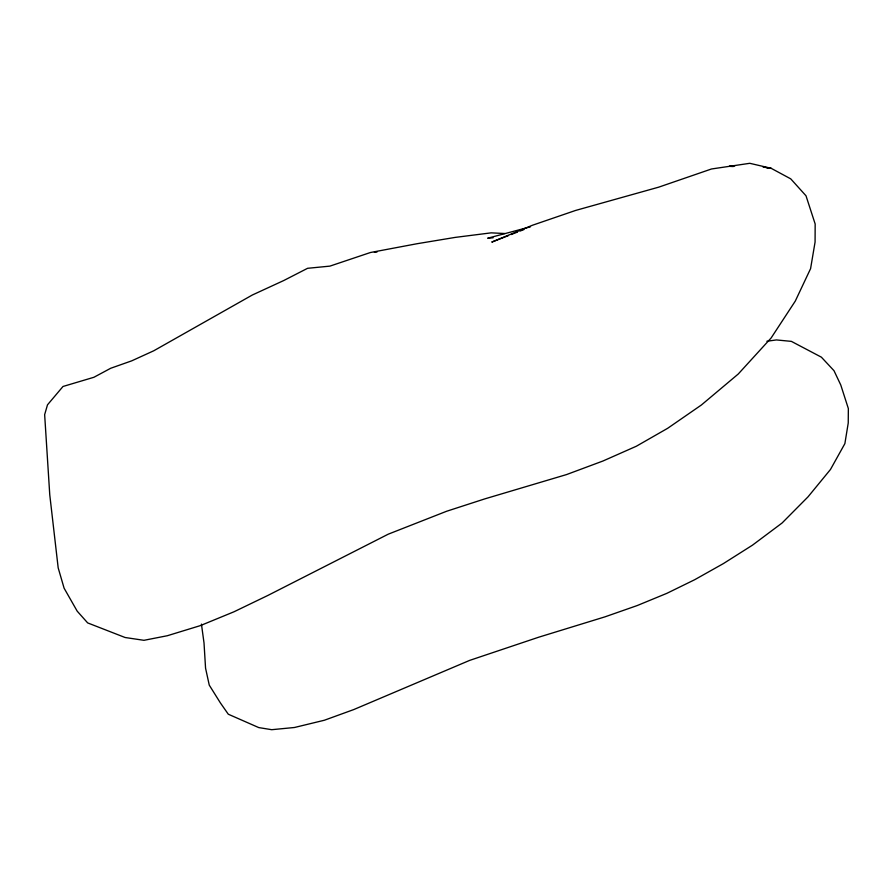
<?xml version="1.0" encoding="UTF-8"?>
<svg xmlns="http://www.w3.org/2000/svg" width="893" height="893" viewBox="0 0 893 893"><rect width="100%" height="100%" fill="white"/><g stroke="black" fill="none" stroke-linecap="round" stroke-linejoin="round"><path stroke-width="1.34" d="M508.508 235.562L491.786 242.081L532.418 225.259L575.594 210.447L658.744 187.15L711.509 168.978L749.785 163.307L771.094 168.275L790.74 178.857L805.999 195.779L815.164 223.987L815.075 242.059L810.587 268.637L795.283 301.097L771.15 337.956L738.232 374.033L701.418 404.976L667.674 428.294L636.352 446.232L602.954 461.011L566.542 474.574L484.687 498.919L446.612 511.265L388.232 534.181L267.855 595.452L233.944 611.805L200.333 625.625L167.337 635.727L143.952 640.314L125.098 637.502L87.67 622.912L77.2 611.169L64.106 588.197L58.179 567.848L49.762 494.8L44.65 414.631L47.496 404.83L63.001 386.479L93.91 377.281L110.721 368.262L131.729 360.839L153.763 350.782L252.339 295.003L283.74 280.536L307.594 268.302L329.897 266.125L370.461 252.507L417.009 243.733L455.162 237.404L491.161 232.85L504.835 233.519M511.086 234.558L517.527 232.057M520.094 231.053L523.957 229.557M530.42 226.822L487.69 238.208L493.081 237.784M766.886 341.249L776.408 339.932L791.377 341.372L821.381 357.167L834.006 370.707L840.782 385.017L848.35 408.559L848.238 422.992L844.878 443.62L830.479 469.472L807.998 496.876L782.089 522.997L752.475 545.165L723.397 563.583L694.698 579.713L666.825 593.354L637.245 605.543L604.996 616.84L538.624 637.234L469.673 660.385L353.74 709.578L324.393 720.238L294.467 727.494L271.729 729.693L258.747 727.583L228.284 714.21L220.325 702.813L209.252 685.11L205.557 668.165L204.017 642.96L201.438 624.107M374.368 252.239L376.98 252.072M734.716 165.986L729.268 166.344L733.32 166.533M767.042 168.085L771.094 168.275L763.08 167.047"/></g></svg>
